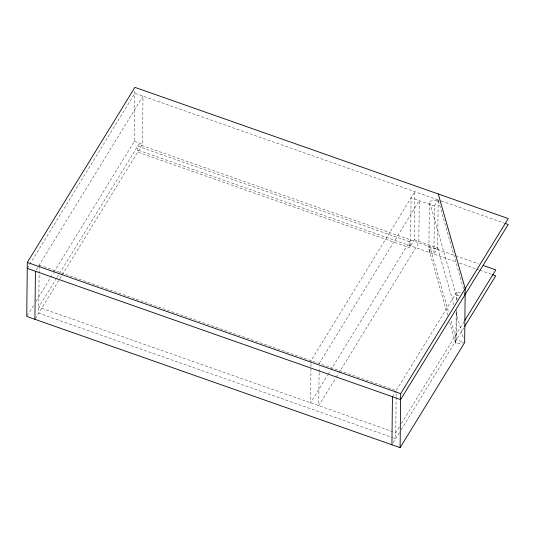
<?xml version="1.0" encoding="UTF-8"?>
<svg xmlns="http://www.w3.org/2000/svg" width="535" height="535" viewBox="0 0 535 535"><rect width="100%" height="100%" fill="white"/><g stroke="black" fill="none" stroke-linecap="round" stroke-linejoin="round"><path stroke-width="0.4" stroke-dasharray="2.67 2.01" d="M39.175 265.935L38.681 313.176L392.55 437.543M53.861 272.302L134.332 141.34L134.867 90.315M35.337 318.626L142.497 144.209L142.999 96.146L35.858 270.523M311.002 363.954L310.594 402.795L327.634 375.062M311.009 363.131L311.036 360.65L414.852 191.684L414.344 239.754L409.502 247.631L137.655 152.087L137.722 146.169L409.569 241.706L409.502 247.631M319.107 372.607L318.76 405.664L335.799 377.931M319.114 371.785L319.168 366.829M396.134 397.211L395.699 438.653L393.339 437.817M396.147 396.388L396.194 391.413M410.579 245.879L411.087 197.816L434.42 206.015L433.918 254.085L437.683 247.952L438.198 198.405M447.681 315.269L428.889 249.337L429.391 201.267L438.185 199.889L463.557 288.913M429.832 252.647L429.893 246.722L448.658 312.56M455.231 341.765L455.292 335.84L450.945 320.585M464.654 342.594L455.86 343.972L456.208 310.828M456.322 300.055L456.362 295.909L429.391 201.267M456.796 309.892L456.482 339.725L463.17 342.072M456.903 299.941L456.99 291.655L460.702 292.959M27.252 268.369L134.833 93.277L440.445 200.685M27.185 315.724L34.186 304.335M35.932 301.486L53.426 273.017M56.656 278.1L38.747 307.25L392.61 431.618M57.058 277.444L138.792 144.417L454.83 255.489M319.201 363.519L419.253 200.685L418.811 242.83L339.297 372.24M328.069 374.353L330.255 370.795M330.69 370.086L410.646 239.954M434.42 206.015L438.185 199.889M336.234 377.222L338.856 372.955M392.443 396.716L395.927 391.031M396.368 390.323L456.99 291.655M399.257 427.037L395.766 432.728L393.399 431.899M401.41 423.533L463.919 321.796M393.192 442.733L399.351 432.708M401.096 429.872L464.293 327.012M428.889 249.337L437.683 247.952L453.907 304.897M456.362 295.909L459.558 295.407M441.235 200.959L504.251 223.108M134.332 141.34L142.497 144.209M414.344 239.754L437.683 247.952M455.619 255.763L478.477 263.795M138.732 150.342L456.348 261.963M459.498 263.073L476.05 268.891M476.839 269.165L479.199 269.994M479.989 270.275L491.812 274.428M39.189 265.113L396.208 390.583M455.967 312.119L463.511 338.581M449.688 322.317L455.86 343.972"/><path stroke-width="0.8" d="M400.106 447.648L400.668 393.66L508.25 218.568L134.894 87.352L27.318 262.444L26.75 316.432L400.106 447.648L464.654 342.594L465.216 288.606L438.245 193.964M34.915 319.301L35.424 271.238M391.934 444.779L392.443 396.716M464.795 320.378L495.811 269.887L483.205 265.46M464.734 326.303L495.751 275.813L492.601 274.709M505.04 223.383L508.19 224.493L400.608 399.585L27.252 268.369M27.318 262.444L400.668 393.66M464.701 292.926L465.156 294.524"/></g></svg>
